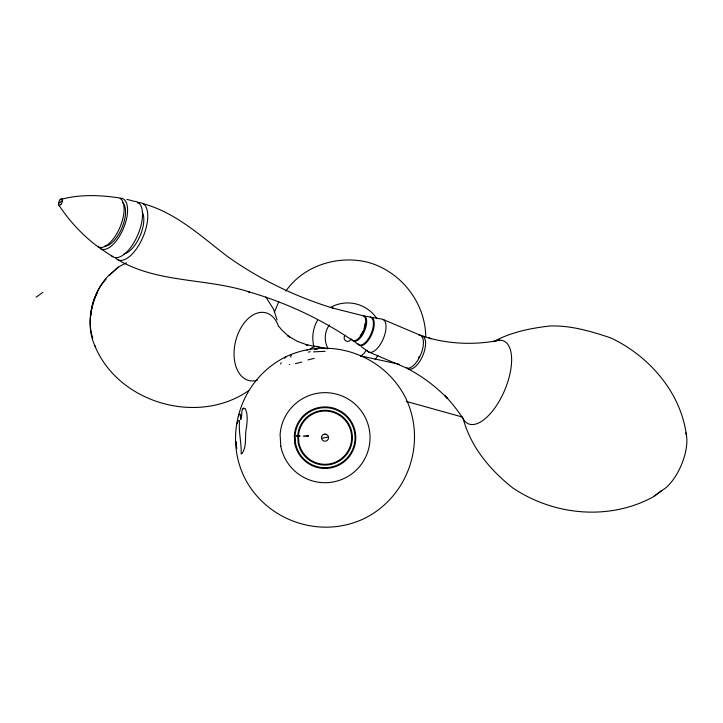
<?xml version="1.0" encoding="UTF-8"?>
<svg xmlns="http://www.w3.org/2000/svg" width="723" height="723" viewBox="0 0 723 723"><rect width="100%" height="100%" fill="white"/><g stroke="black" fill="none" stroke-linecap="round" stroke-linejoin="round"><path stroke-width="1.08" d="M280.678 364.058L281.111 362.729M236.963 423.814L237.506 422.259A27.51 2.72 -78.5 0 1 239.485 421.536C238.509 432.065 241.59 442.738 241.175 453.999L242.196 453.402C247.275 445.377 244.419 435.544 246.597 426.796C247.221 420.741 247.944 414.198 245.242 408.54C239.955 406.299 242.928 417.551 240.605 419.584L240.596 415.689A30.249 2.991 -78.5 0 0 238.979 415.065L238.536 416.43M236.81 447.998L236.611 448.486L236.213 441.69M274.65 311.64L278.762 301.717M242.82 409.399L243.452 408.115M325.133 351.324L313.565 351.857M284.464 358.084L285.811 357.352L285.594 356.918C241.78 378.689 223.109 432.978 244.247 477.099C266.028 520.912 320.316 539.593 364.437 518.445C408.251 496.665 426.922 442.386 405.784 398.256C384.003 354.442 329.715 335.77 285.594 356.918M290.818 355.716L291.477 355.092M285.874 291.071C303.66 265.395 338.129 254.867 367.944 262.304C400.84 271.369 425.377 302.557 425.757 336.773M329.372 325.007C324.437 331.559 323.985 340.994 327.808 348.206M366.037 350.664L363.651 353.782L360.533 356.168M685.892 432.914A36.023 16.231 -67 0 1 665.54 488.034L652.842 497.081C608.829 520.867 553.728 515.463 512.724 487.908C490.203 470.077 470.962 447.176 463.271 419.006C457.984 410.718 451.893 402.973 445.115 395.852L447.682 398.635C436.032 386.688 422.603 376.466 407.808 368.73M113.71 271.261L118.111 267.176L126.579 262.783M109.372 275.282L118.111 267.176M58.5 203.696L62.54 200.343M654.595 495.942L661.672 490.528M36.15 297.162L42.784 292.417M60.072 199.675C78.256 194.37 98.274 194.912 117.036 197.587A26.624 11.993 -67 0 1 120.605 225.721A26.624 11.993 -67 0 1 97.804 246.679C82.485 235.174 69.227 220.931 58.726 204.907M248.658 390.664C197.75 426.037 118.147 403.045 94.749 345.603M306.877 350.221L307.89 349.688M308.052 359.9L314.18 358.373M308.694 349.507L310.294 349.552M314.324 349.625L317.551 349.119M310.203 351.703L308.36 352.137M295.481 363.66L301.753 362.078M321.527 438.355L328.504 436.999M499.656 340.181C476.367 344.979 452.02 344.256 429.055 338.102L431.215 338.689L422.847 336.141M323.452 434.487A3.552 3.552 0 0 1 328.558 437.93A3.552 3.552 0 0 1 323.027 440.623A3.552 3.552 0 0 1 323.452 434.487L326.172 434.315M289.299 364.5L289.76 364.5M364.889 316.123L369.426 316.927A15.056 6.787 -67 0 1 371.441 332.833A15.056 6.787 -67 0 1 358.554 344.681L354.776 341.934M372.571 317.478L381.292 319.015A17.813 8.025 -67 0 1 382.765 339.982A17.813 8.025 -67 0 1 366.904 350.203M327.691 348.766L305.558 344.546L307.772 345.133L297.225 341.301L287.582 335.571L290.113 337.514L282.313 330.592L278.988 326.579M360.75 355.924L399.322 364.265M126.832 199.34L134.523 201.392A30.014 13.52 -67 0 1 137.804 234.921A30.014 13.52 -67 0 1 111.441 255.553M332.472 308.016L362.151 315.508A13.493 6.082 -67 0 1 363.958 329.76A13.493 6.082 -67 0 1 352.408 340.379C320.596 318.689 285.242 302.341 248.269 291.667L249.327 291.947C206.028 277.93 157.596 283.389 117.379 259.467M406.136 401.364L462.593 417.099M333.466 308.287C295.716 296.891 259.837 279.421 227.664 256.62C201.202 236.484 176.123 212.625 143.118 203.696M383.335 319.575L420.75 335.436M112.842 256.728L100.533 248.64M361.175 346.579L368.432 351.857L405.847 367.718A17.813 8.025 -67 0 0 421.093 353.692A17.813 8.025 -67 0 0 418.707 334.876M265.901 297.008L273.565 309.254L277.081 319.955M290.673 356.466L290.971 357.072M686.362 434.894C680.786 392.264 648.956 355.897 610.79 337.921C590.917 331.333 570.872 325.205 549.67 326.01C530.185 328.287 510.971 332.182 493.574 341.654A45.025 20.289 -67 0 1 505.07 389.299A45.025 20.289 -67 0 1 462.449 417.343M120.298 198.174A27.375 12.336 -67 0 1 122.567 230.393A27.375 12.336 -67 0 1 98.183 246.1M365.025 323.434A10.764 4.853 -67 0 1 364.754 325.865M364.573 326.724A10.764 4.853 -67 0 1 364.085 328.477M363.054 331.089A10.764 4.853 -67 0 1 360.253 335.617M137.587 203A30.773 13.864 -67 0 1 143.344 236.186A30.773 13.864 -67 0 1 115.3 257.487M420.795 335.58A17.985 8.107 -67 0 1 422.603 356.023A17.985 8.107 -67 0 1 406.715 367.736M363.045 315.707A13.656 6.155 -67 0 1 364.175 331.785A13.656 6.155 -67 0 1 352.011 339.62M122.711 202.82A23.832 10.737 -67 0 1 122.033 227.637A23.832 10.737 -67 0 1 104.736 246.172M142.259 212.191A23.832 10.737 -67 0 1 139.882 236.34A23.832 10.737 -67 0 1 124.031 253.827M419.349 356.385A15.382 6.932 -67 0 1 418.409 358.138M370.194 317.063A15.237 6.859 -67 0 1 371.459 334.984A15.237 6.859 -67 0 1 357.885 343.732M351.161 338.762A3.57 3.57 0 0 1 345.919 340.931A3.57 3.57 0 0 1 345.178 335.309M377.939 355.291A34.903 34.903 0 0 1 375.083 359.485M313.99 346.868A34.903 34.903 0 0 1 317.478 320.379M330.257 307.609A34.903 34.903 0 0 1 376.873 318.662M257.614 380.081A34.903 22.368 -76.1 0 1 234.297 358.762A34.903 22.368 -76.1 0 1 250.718 316.502A34.903 22.368 -76.1 0 1 278.518 326.263M310.04 349.399A14.596 9.354 -76.1 0 1 319.033 347.013M92.743 338.093A44.004 28.197 -76.1 0 1 106.01 279.205M95.644 347.148A47.899 30.691 -76.1 0 1 113.43 271.568M90.881 315.635A39.801 25.504 -76.1 0 1 91.351 311.541M91.694 309.507A39.801 25.504 -76.1 0 1 97.189 293.122M297.722 436.059L296.24 436.15L296.213 435.671L297.704 435.779A27.375 27.375 0 0 1 338.283 413.728A27.375 27.375 0 0 1 341.111 459.819A27.375 27.375 0 0 1 298.147 442.91L297.722 436.059M299.891 435.933L298.463 436.014L298.879 442.765A26.624 26.624 0 0 0 340.669 459.213A26.624 26.624 0 0 0 337.921 414.387A26.624 26.624 0 0 0 298.454 435.833L299.891 435.933M308.224 435.418L303.217 436.159L308.296 436.511L308.224 435.418M295.553 443.416L295.074 435.589A30.014 30.014 0 0 1 339.557 411.423A30.014 30.014 0 0 1 342.666 461.961A30.014 30.014 0 0 1 295.553 443.416M294.812 443.561L294.324 435.544A30.773 30.773 0 0 1 339.927 410.763A30.773 30.773 0 0 1 343.109 462.566A30.773 30.773 0 0 1 294.812 443.561M280.813 446.281L280.099 434.55A45.025 45.025 0 0 1 346.832 398.292A45.025 45.025 0 0 1 351.495 474.098A45.025 45.025 0 0 1 280.813 446.281M60.967 204.365A3.552 1.6 -67 0 0 62.006 198.798A3.552 1.6 -67 0 0 58.59 202.892A3.552 1.6 -67 0 0 60.967 204.365"/></g></svg>
